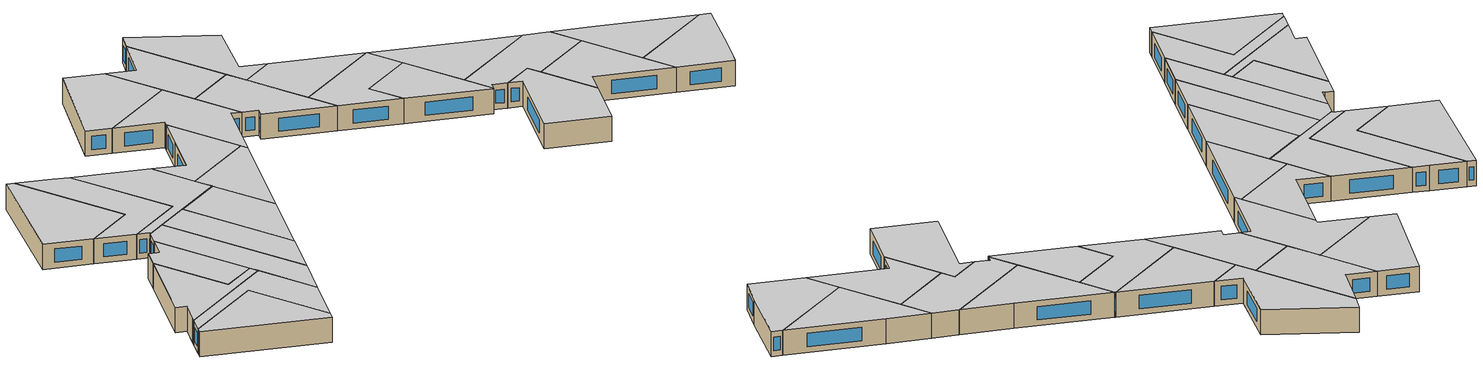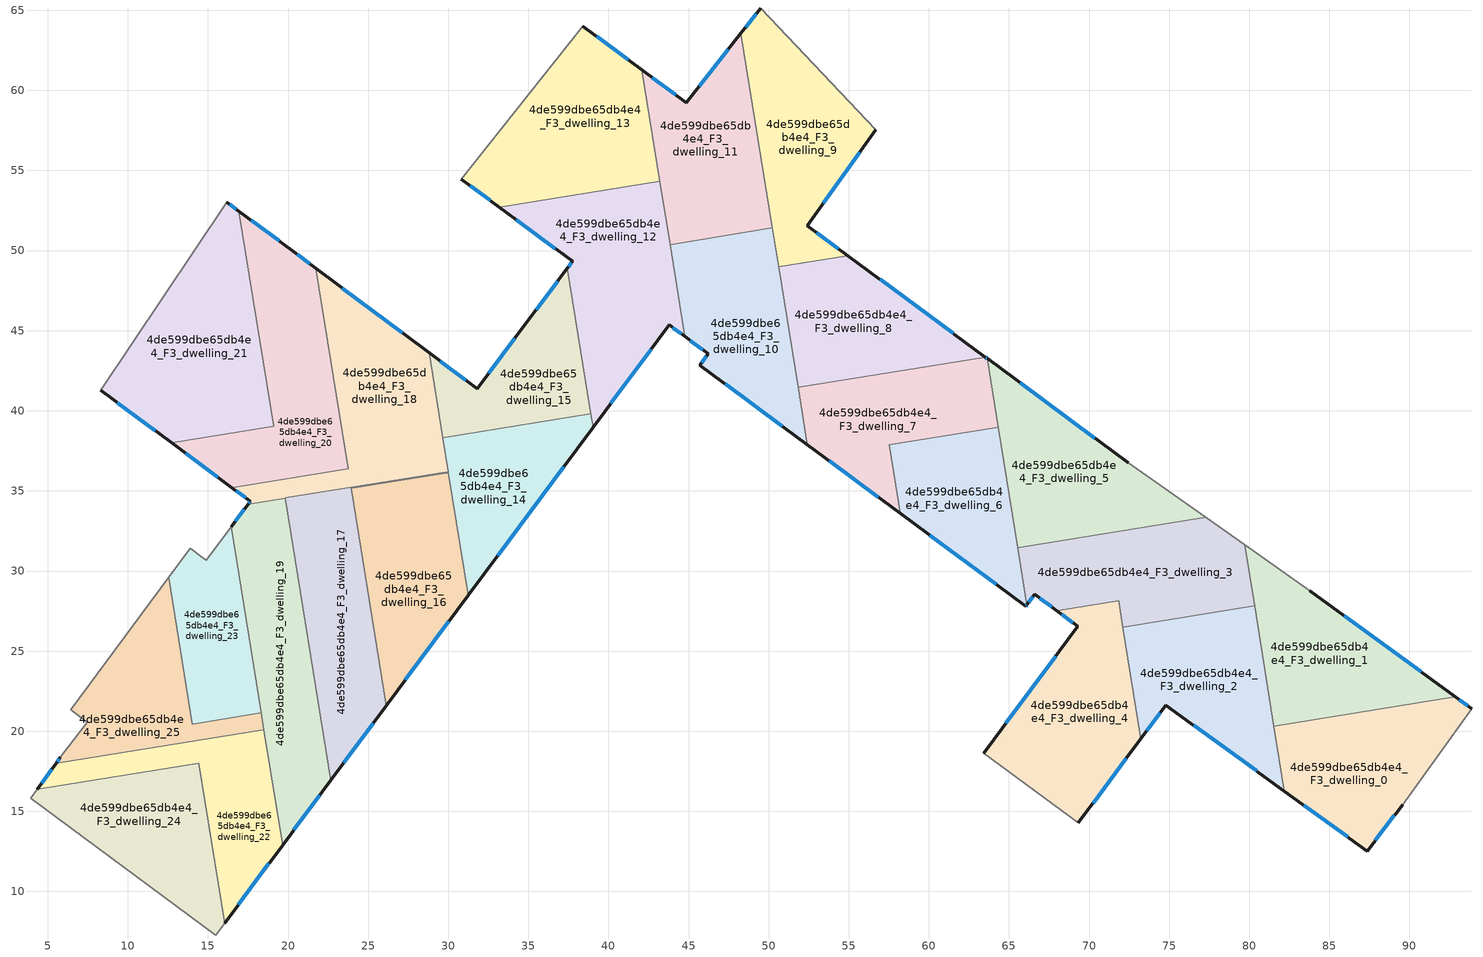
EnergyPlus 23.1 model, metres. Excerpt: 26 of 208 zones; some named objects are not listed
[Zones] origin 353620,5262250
4de599dbe65db4e4_F3_dwelling_0
 floor to 4de599dbe65db4e4_F2_dwelling_0 (EU_floor_Construction): 93.88,21.4 89.58,15.42 87.35,12.52 82.2,16.26 81.54,20.32 92.86,22.15 z9
 wall outside (EU_wall_Construction): 82.2,16.26 87.35,12.52 89.58,15.42 / 93.88,21.4 92.86,22.15 z9:12
 wall to 4de599dbe65db4e4_F3_dwelling_1 (EU_wall_Construction): 92.86,22.15 81.54,20.32 z9:12
 wall adiabatic (EU_wall_Construction): 89.58,15.42 93.88,21.4 z9:12
 wall to 4de599dbe65db4e4_F3_dwelling_2 (EU_wall_Construction): 81.54,20.32 82.2,16.26 z9:12
 window (EU_Window_Construction): 87.88,13.2 89.06,14.74 / 83.41,15.39 86.14,13.4 / 93.64,21.57 93.1,21.97 z9.7:11.3
 ceiling to 4de599dbe65db4e4_F4_dwelling_0 (EU_floor_Construction): 89.58,15.42 93.88,21.4 92.86,22.15 81.54,20.32 82.2,16.26 87.35,12.52 z12
4de599dbe65db4e4_F3_dwelling_1
 floor to 4de599dbe65db4e4_F2_dwelling_1 (EU_floor_Construction): 92.86,22.15 81.54,20.32 79.72,31.63 83.79,28.76 z9
 wall outside (EU_wall_Construction): 92.86,22.15 83.79,28.76 z9:12
 wall adiabatic (EU_wall_Construction): 83.79,28.76 79.72,31.63 z9:12
 wall to 4de599dbe65db4e4_F3_dwelling_3 (EU_wall_Construction): 79.71,31.63 80.33,27.82 z9:12
 wall to 4de599dbe65db4e4_F3_dwelling_2 (EU_wall_Construction): 80.33,27.82 81.54,20.32 z9:12
 window (EU_Window_Construction): 90.73,23.7 85.92,27.21 z9.7:11.3
 ceiling to 4de599dbe65db4e4_F4_dwelling_1 (EU_floor_Construction): 92.86,22.15 83.79,28.76 79.72,31.63 81.54,20.32 z12
4de599dbe65db4e4_F3_dwelling_10
 floor to 4de599dbe65db4e4_F2_dwelling_10 (EU_floor_Construction): 50.24,51.41 52.42,37.88 45.71,42.84 46.24,43.56 44.77,44.64 43.85,50.38 z9
 wall outside (EU_wall_Construction): 44.77,44.64 46.24,43.56 45.71,42.84 52.42,37.88 z9:12
 wall to 4de599dbe65db4e4_F3_dwelling_11 (EU_wall_Construction): 50.24,51.41 43.85,50.38 z9:12
 wall to 4de599dbe65db4e4_F3_dwelling_8 (EU_wall_Construction): 51.84,41.46 50.63,48.99 z9:12
 wall to 4de599dbe65db4e4_F3_dwelling_12 (EU_wall_Construction): 43.85,50.38 44.77,44.64 z9:12
 wall to 4de599dbe65db4e4_F3_dwelling_7 (EU_wall_Construction): 52.42,37.88 51.84,41.46 z9:12
 wall to 4de599dbe65db4e4_F3_dwelling_9 (EU_wall_Construction): 50.63,48.99 50.24,51.41 z9:12
 window (EU_Window_Construction): 47.28,41.68 50.84,39.05 / 46.11,43.39 45.83,43.01 / 45.12,44.39 45.89,43.82 z9.7:11.3
 ceiling to 4de599dbe65db4e4_F4_dwelling_10 (EU_floor_Construction): 52.42,37.88 50.24,51.41 43.85,50.38 44.77,44.64 46.24,43.56 45.71,42.84 z12
4de599dbe65db4e4_F3_dwelling_11
 floor to 4de599dbe65db4e4_F2_dwelling_11 (EU_floor_Construction): 48.27,63.58 50.24,51.41 43.85,50.38 42.09,61.28 44.86,59.23 z9
 wall outside (EU_wall_Construction): 48.27,63.58 44.86,59.23 42.09,61.28 z9:12
 wall to 4de599dbe65db4e4_F3_dwelling_9 (EU_wall_Construction): 50.24,51.41 48.27,63.58 z9:12
 wall to 4de599dbe65db4e4_F3_dwelling_13 (EU_wall_Construction): 42.09,61.28 43.21,54.34 z9:12
 wall to 4de599dbe65db4e4_F3_dwelling_12 (EU_wall_Construction): 43.21,54.34 43.85,50.38 z9:12
 window (EU_Window_Construction): 47.47,62.56 45.67,60.25 / 44.21,59.71 42.74,60.8 z9.7:11.3
 ceiling to 4de599dbe65db4e4_F4_dwelling_11 (EU_floor_Construction): 50.24,51.41 48.27,63.58 44.86,59.23 42.09,61.28 43.85,50.38 z12
4de599dbe65db4e4_F3_dwelling_12
 floor to 4de599dbe65db4e4_F2_dwelling_12 (EU_floor_Construction): 43.21,54.34 44.77,44.64 43.79,45.36 39.04,38.96 37.44,48.9 37.77,49.33 33.17,52.72 z9
 wall outside (EU_wall_Construction): 33.17,52.72 37.77,49.33 37.44,48.9 / 39.04,38.96 43.79,45.36 44.77,44.64 z9:12
 wall to 4de599dbe65db4e4_F3_dwelling_13 (EU_wall_Construction): 43.21,54.34 33.17,52.72 z9:12
 wall to 4de599dbe65db4e4_F3_dwelling_15 (EU_wall_Construction): 37.44,48.9 38.91,39.81 z9:12
 wall to 4de599dbe65db4e4_F3_dwelling_14 (EU_wall_Construction): 38.91,39.81 39.04,38.96 z9:12
 window (EU_Window_Construction): 37.69,49.23 37.52,49 / 34.25,51.93 36.69,50.13 / 44.02,45.19 44.54,44.81 / 40.16,40.47 42.68,43.86 z9.7:11.3
 ceiling to 4de599dbe65db4e4_F4_dwelling_12 (EU_floor_Construction): 44.77,44.64 43.21,54.34 33.17,52.72 37.77,49.33 37.44,48.9 39.04,38.96 43.79,45.36 z12
4de599dbe65db4e4_F3_dwelling_13
 floor to 4de599dbe65db4e4_F2_dwelling_13 (EU_floor_Construction): 42.09,61.28 43.21,54.34 33.17,52.72 30.82,54.46 38.4,64.01 z9
 wall outside (EU_wall_Construction): 42.09,61.28 38.4,64.01 / 30.82,54.46 33.17,52.72 z9:12
 wall adiabatic (EU_wall_Construction): 38.4,64.01 30.82,54.46 z9:12
 window (EU_Window_Construction): 41.22,61.92 39.26,63.37 / 31.37,54.05 32.62,53.13 z9.7:11.3
 ceiling to 4de599dbe65db4e4_F4_dwelling_13 (EU_floor_Construction): 43.21,54.34 42.09,61.28 38.4,64.01 30.82,54.46 33.17,52.72 z12
4de599dbe65db4e4_F3_dwelling_14
 floor to 4de599dbe65db4e4_F2_dwelling_14 (EU_floor_Construction): 38.91,39.81 39.04,38.96 31.25,28.48 29.66,38.31 z9
 wall outside (EU_wall_Construction): 31.25,28.48 39.04,38.96 z9:12
 wall to 4de599dbe65db4e4_F3_dwelling_15 (EU_wall_Construction): 38.91,39.81 29.66,38.31 z9:12
 wall to 4de599dbe65db4e4_F3_dwelling_16 (EU_wall_Construction): 30.01,36.14 31.25,28.48 z9:12
 wall to 4de599dbe65db4e4_F3_dwelling_17 (EU_wall_Construction): 30,36.2 30.01,36.14 z9:12
 wall to 4de599dbe65db4e4_F3_dwelling_18 (EU_wall_Construction): 29.66,38.31 30,36.2 z9:12
 window (EU_Window_Construction): 33.08,30.94 37.21,36.5 z9.7:11.3
 ceiling to 4de599dbe65db4e4_F4_dwelling_14 (EU_floor_Construction): 31.25,28.48 39.04,38.96 38.91,39.81 29.66,38.31 z12
4de599dbe65db4e4_F3_dwelling_15
 floor to 4de599dbe65db4e4_F2_dwelling_15 (EU_floor_Construction): 37.44,48.9 38.91,39.81 29.66,38.31 28.8,43.61 31.81,41.37 34.88,45.49 z9
 wall outside (EU_wall_Construction): 37.44,48.9 34.88,45.49 31.81,41.37 28.8,43.61 z9:12
 wall to 4de599dbe65db4e4_F3_dwelling_18 (EU_wall_Construction): 28.8,43.61 29.66,38.31 z9:12
 window (EU_Window_Construction): 31.1,41.89 29.51,43.09 / 34.16,44.52 32.53,42.34 / 36.84,48.1 35.48,46.29 z9.7:11.3
 ceiling to 4de599dbe65db4e4_F4_dwelling_15 (EU_floor_Construction): 38.91,39.81 37.44,48.9 34.88,45.49 31.81,41.37 28.8,43.61 29.66,38.31 z12
4de599dbe65db4e4_F3_dwelling_16
 floor to 4de599dbe65db4e4_F2_dwelling_16 (EU_floor_Construction): 30.01,36.14 31.25,28.48 26.13,21.6 23.94,35.16 z9
 wall outside (EU_wall_Construction): 26.13,21.6 31.25,28.48 z9:12
 wall to 4de599dbe65db4e4_F3_dwelling_17 (EU_wall_Construction): 30.01,36.14 23.94,35.16 26.13,21.6 z9:12
 window (EU_Window_Construction): 27.33,23.21 30.04,26.86 z9.7:11.3
 ceiling to 4de599dbe65db4e4_F4_dwelling_16 (EU_floor_Construction): 26.13,21.6 31.25,28.48 30.01,36.14 23.94,35.16 z12
4de599dbe65db4e4_F3_dwelling_17
 floor to 4de599dbe65db4e4_F2_dwelling_17 (EU_floor_Construction): 30,36.2 30.01,36.14 23.94,35.16 26.13,21.6 22.67,16.95 19.83,34.56 z9
 wall outside (EU_wall_Construction): 22.67,16.95 26.13,21.6 z9:12
 wall to 4de599dbe65db4e4_F3_dwelling_18 (EU_wall_Construction): 30,36.2 19.83,34.56 z9:12
 wall to 4de599dbe65db4e4_F3_dwelling_19 (EU_wall_Construction): 19.83,34.55 22.67,16.95 z9:12
 window (EU_Window_Construction): 23.48,18.04 25.32,20.5 z9.7:11.3
 ceiling to 4de599dbe65db4e4_F4_dwelling_17 (EU_floor_Construction): 26.13,21.6 23.94,35.16 30.01,36.14 30,36.2 19.83,34.56 22.67,16.95 z12
4de599dbe65db4e4_F3_dwelling_18
 floor to 4de599dbe65db4e4_F2_dwelling_18 (EU_floor_Construction): 28.8,43.61 30,36.2 19.83,34.56 17.5,34.17 17.64,34.36 16.5,35.21 23.74,36.38 21.72,48.91 z9
 wall outside (EU_wall_Construction): 28.8,43.61 21.72,48.91 / 16.5,35.21 17.64,34.36 17.5,34.17 z9:12
 wall to 4de599dbe65db4e4_F3_dwelling_20 (EU_wall_Construction): 21.72,48.91 23.74,36.38 16.5,35.21 z9:12
 wall to 4de599dbe65db4e4_F3_dwelling_19 (EU_wall_Construction): 17.5,34.17 19.83,34.55 z9:12
 window (EU_Window_Construction): 27.14,44.86 23.38,47.66 / 17.61,34.32 17.54,34.22 / 16.77,35.01 17.37,34.56 z9.7:11.3
 ceiling to 4de599dbe65db4e4_F4_dwelling_18 (EU_floor_Construction): 30,36.2 28.8,43.61 21.72,48.91 23.74,36.38 16.5,35.21 17.64,34.36 17.5,34.17 19.83,34.56 z12
4de599dbe65db4e4_F3_dwelling_19
 floor to 4de599dbe65db4e4_F2_dwelling_19 (EU_floor_Construction): 19.83,34.55 22.67,16.95 19.66,12.89 16.45,32.76 17.5,34.17 z9
 wall outside (EU_wall_Construction): 17.5,34.17 16.45,32.76 / 19.66,12.89 22.67,16.95 z9:12
 wall to 4de599dbe65db4e4_F3_dwelling_23 (EU_wall_Construction): 16.45,32.76 18.33,21.14 z9:12
 wall to 4de599dbe65db4e4_F3_dwelling_22 (EU_wall_Construction): 18.49,20.1 19.66,12.89 z9:12
 wall to 4de599dbe65db4e4_F3_dwelling_25 (EU_wall_Construction): 18.33,21.14 18.49,20.1 z9:12
 window (EU_Window_Construction): 17.26,33.84 16.7,33.09 / 20.37,13.84 21.97,15.99 z9.7:11.3
 ceiling to 4de599dbe65db4e4_F4_dwelling_19 (EU_floor_Construction): 19.66,12.89 22.67,16.95 19.83,34.55 17.5,34.17 16.45,32.76 z12
4de599dbe65db4e4_F3_dwelling_2
 floor to 4de599dbe65db4e4_F2_dwelling_2 (EU_floor_Construction): 80.33,27.82 82.2,16.26 74.8,21.63 73.24,19.53 72.12,26.49 z9
 wall outside (EU_wall_Construction): 73.24,19.53 74.8,21.63 82.2,16.26 z9:12
 wall to 4de599dbe65db4e4_F3_dwelling_3 (EU_wall_Construction): 80.33,27.82 72.12,26.49 z9:12
 wall to 4de599dbe65db4e4_F3_dwelling_4 (EU_wall_Construction): 72.12,26.49 73.24,19.53 z9:12
 window (EU_Window_Construction): 73.61,20.03 74.43,21.14 / 76.54,20.37 80.46,17.53 z9.7:11.3
 ceiling to 4de599dbe65db4e4_F4_dwelling_2 (EU_floor_Construction): 82.2,16.26 80.33,27.82 72.12,26.49 73.24,19.53 74.8,21.63 z12
4de599dbe65db4e4_F3_dwelling_20
 floor to 4de599dbe65db4e4_F2_dwelling_20 (EU_floor_Construction): 21.72,48.91 23.74,36.38 16.5,35.21 12.74,38 19.11,39.02 16.94,52.46 20.22,50.03 z9
 wall outside (EU_wall_Construction): 12.74,38 16.5,35.21 / 21.72,48.91 20.22,50.03 16.94,52.46 z9:12
 wall to 4de599dbe65db4e4_F3_dwelling_21 (EU_wall_Construction): 16.94,52.46 19.11,39.02 12.74,38 z9:12
 window (EU_Window_Construction): 13.62,37.34 15.62,35.86 / 19.45,50.6 17.71,51.89 / 21.37,49.17 20.57,49.77 z9.7:11.3
 ceiling to 4de599dbe65db4e4_F4_dwelling_20 (EU_floor_Construction): 23.74,36.38 21.72,48.91 20.22,50.03 16.94,52.46 19.11,39.02 12.74,38 16.5,35.21 z12
4de599dbe65db4e4_F3_dwelling_21
 floor to 4de599dbe65db4e4_F2_dwelling_21 (EU_floor_Construction): 16.94,52.46 19.11,39.02 12.74,38 8.31,41.28 16.19,53.02 z9
 wall outside (EU_wall_Construction): 8.31,41.28 12.74,38 / 16.94,52.46 16.19,53.02 z9:12
 wall adiabatic (EU_wall_Construction): 16.19,53.02 8.31,41.28 z9:12
 window (EU_Window_Construction): 9.35,40.51 11.7,38.77 / 16.76,52.6 16.36,52.89 z9.7:11.3
 ceiling to 4de599dbe65db4e4_F4_dwelling_21 (EU_floor_Construction): 19.11,39.02 16.94,52.46 16.19,53.02 8.31,41.28 12.74,38 z12
4de599dbe65db4e4_F3_dwelling_22
 floor to 4de599dbe65db4e4_F2_dwelling_22 (EU_floor_Construction): 18.49,20.1 19.66,12.89 16.04,8.02 14.43,18.01 4.35,16.38 5.53,18.01 z9
 wall outside (EU_wall_Construction): 5.53,18.01 4.35,16.38 / 16.04,8.02 19.66,12.89 z9:12
 wall to 4de599dbe65db4e4_F3_dwelling_24 (EU_wall_Construction): 4.35,16.38 14.43,18.01 16.04,8.02 z9:12
 wall to 4de599dbe65db4e4_F3_dwelling_25 (EU_wall_Construction): 18.49,20.1 5.53,18.01 z9:12
 window (EU_Window_Construction): 5.25,17.62 4.63,16.76 / 16.89,9.17 18.81,11.75 z9.7:11.3
 ceiling to 4de599dbe65db4e4_F4_dwelling_22 (EU_floor_Construction): 16.04,8.02 19.66,12.89 18.49,20.1 5.53,18.01 4.35,16.38 14.43,18.01 z12
4de599dbe65db4e4_F3_dwelling_23
 floor to 4de599dbe65db4e4_F2_dwelling_23 (EU_floor_Construction): 16.45,32.76 18.33,21.14 14.03,20.45 12.55,29.61 13.89,31.41 14.67,30.84 14.9,30.67 z9
 wall to 4de599dbe65db4e4_F3_dwelling_25 (EU_wall_Construction): 12.55,29.61 14.03,20.45 18.33,21.14 z9:12
 wall adiabatic (EU_wall_Construction): 16.45,32.76 14.9,30.67 14.67,30.84 13.89,31.41 12.55,29.61 z9:12
 ceiling to 4de599dbe65db4e4_F4_dwelling_23 (EU_floor_Construction): 18.33,21.14 16.45,32.76 14.9,30.67 14.67,30.84 13.89,31.41 12.55,29.61 14.03,20.45 z12
4de599dbe65db4e4_F3_dwelling_24
 floor to 4de599dbe65db4e4_F2_dwelling_24 (EU_floor_Construction): 14.43,18.01 16.04,8.02 15.49,7.28 3.94,15.82 4.35,16.38 z9
 wall adiabatic (EU_wall_Construction): 4.35,16.38 3.94,15.82 15.49,7.28 16.04,8.02 z9:12
 ceiling to 4de599dbe65db4e4_F4_dwelling_24 (EU_floor_Construction): 15.49,7.28 16.04,8.02 14.43,18.01 4.35,16.38 3.94,15.82 z12
4de599dbe65db4e4_F3_dwelling_25
 floor to 4de599dbe65db4e4_F2_dwelling_25 (EU_floor_Construction): 12.55,29.61 14.03,20.45 18.33,21.14 18.49,20.1 5.53,18.01 5.79,18.37 7.48,20.57 6.42,21.34 z9
 wall outside (EU_wall_Construction): 5.79,18.37 5.53,18.01 z9:12
 wall adiabatic (EU_wall_Construction): 12.55,29.61 6.42,21.34 7.48,20.57 5.79,18.37 z9:12
 window (EU_Window_Construction): 5.73,18.28 5.59,18.09 z9.7:11.3
 ceiling to 4de599dbe65db4e4_F4_dwelling_25 (EU_floor_Construction): 18.49,20.1 18.33,21.14 14.03,20.45 12.55,29.61 6.42,21.34 7.48,20.57 5.79,18.37 5.53,18.01 z12
4de599dbe65db4e4_F3_dwelling_3
 floor to 4de599dbe65db4e4_F2_dwelling_3 (EU_floor_Construction): 79.72,31.63 80.33,27.82 72.12,26.49 71.85,28.14 67.99,27.52 66.6,28.54 66.12,27.9 65.54,31.46 77.28,33.35 z9
 wall outside (EU_wall_Construction): 66.12,27.9 66.6,28.54 67.99,27.52 z9:12
 wall adiabatic (EU_wall_Construction): 79.72,31.63 77.28,33.35 z9:12
 wall to 4de599dbe65db4e4_F3_dwelling_4 (EU_wall_Construction): 67.99,27.52 71.85,28.14 72.12,26.49 z9:12
 wall to 4de599dbe65db4e4_F3_dwelling_5 (EU_wall_Construction): 77.28,33.35 65.54,31.46 z9:12
 wall to 4de599dbe65db4e4_F3_dwelling_6 (EU_wall_Construction): 65.55,31.46 66.12,27.9 z9:12
 window (EU_Window_Construction): 66.93,28.3 67.67,27.76 / 66.23,28.05 66.49,28.39 z9.7:11.3
 ceiling to 4de599dbe65db4e4_F4_dwelling_3 (EU_floor_Construction): 80.33,27.82 79.72,31.63 77.28,33.35 65.54,31.46 66.12,27.9 66.6,28.54 67.99,27.52 71.85,28.14 72.12,26.49 z12
4de599dbe65db4e4_F3_dwelling_4
 floor to 4de599dbe65db4e4_F2_dwelling_4 (EU_floor_Construction): 71.85,28.14 73.24,19.53 69.33,14.27 63.42,18.64 69.3,26.55 67.99,27.52 z9
 wall outside (EU_wall_Construction): 67.99,27.52 69.3,26.55 63.42,18.64 / 69.33,14.27 73.24,19.53 z9:12
 wall adiabatic (EU_wall_Construction): 63.42,18.64 69.33,14.27 z9:12
 window (EU_Window_Construction): 67.92,24.69 64.8,20.49 / 68.3,27.29 68.99,26.78 / 70.25,15.51 72.32,18.3 z9.7:11.3
 ceiling to 4de599dbe65db4e4_F4_dwelling_4 (EU_floor_Construction): 69.33,14.27 73.24,19.53 71.85,28.14 67.99,27.52 69.3,26.55 63.42,18.64 z12
4de599dbe65db4e4_F3_dwelling_5
 floor to 4de599dbe65db4e4_F2_dwelling_5 (EU_floor_Construction): 72.43,36.77 77.28,33.35 65.54,31.46 63.64,43.26 z9
 wall outside (EU_wall_Construction): 72.43,36.77 63.64,43.26 z9:12
 wall adiabatic (EU_wall_Construction): 77.28,33.35 72.43,36.77 z9:12
 wall to 4de599dbe65db4e4_F3_dwelling_7 (EU_wall_Construction): 63.64,43.26 64.33,38.98 z9:12
 wall to 4de599dbe65db4e4_F3_dwelling_6 (EU_wall_Construction): 64.33,38.98 65.55,31.46 z9:12
 window (EU_Window_Construction): 70.37,38.3 65.7,41.74 z9.7:11.3
 ceiling to 4de599dbe65db4e4_F4_dwelling_5 (EU_floor_Construction): 77.28,33.35 72.43,36.77 63.64,43.26 65.54,31.46 z12
4de599dbe65db4e4_F3_dwelling_6
 floor to 4de599dbe65db4e4_F2_dwelling_6 (EU_floor_Construction): 64.33,38.98 66.12,27.9 66.05,27.81 58.22,33.6 57.52,37.88 z9
 wall outside (EU_wall_Construction): 58.22,33.6 66.05,27.81 66.12,27.9 z9:12
 wall to 4de599dbe65db4e4_F3_dwelling_7 (EU_wall_Construction): 64.33,38.98 57.52,37.88 58.22,33.6 z9:12
 window (EU_Window_Construction): 66.07,27.83 66.1,27.88 / 60.06,32.24 64.21,29.17 z9.7:11.3
 ceiling to 4de599dbe65db4e4_F4_dwelling_6 (EU_floor_Construction): 66.05,27.81 66.12,27.9 64.33,38.98 57.52,37.88 58.22,33.6 z12
4de599dbe65db4e4_F3_dwelling_7
 floor to 4de599dbe65db4e4_F2_dwelling_7 (EU_floor_Construction): 63.64,43.26 64.33,38.98 57.52,37.88 58.22,33.6 52.42,37.88 51.84,41.46 63.53,43.35 z9
 wall outside (EU_wall_Construction): 52.42,37.88 58.22,33.6 / 63.64,43.26 63.53,43.35 z9:12
 wall to 4de599dbe65db4e4_F3_dwelling_8 (EU_wall_Construction): 63.53,43.35 51.84,41.46 z9:12
 window (EU_Window_Construction): 53.78,36.88 56.85,34.61 / 63.61,43.28 63.55,43.33 z9.7:11.3
 ceiling to 4de599dbe65db4e4_F4_dwelling_7 (EU_floor_Construction): 64.33,38.98 63.64,43.26 63.53,43.35 51.84,41.46 52.42,37.88 58.22,33.6 57.52,37.88 z12
4de599dbe65db4e4_F3_dwelling_8
 floor to 4de599dbe65db4e4_F2_dwelling_8 (EU_floor_Construction): 63.53,43.35 51.84,41.46 50.63,48.99 54.94,49.69 z9
 wall outside (EU_wall_Construction): 63.53,43.35 54.94,49.69 z9:12
 wall to 4de599dbe65db4e4_F3_dwelling_9 (EU_wall_Construction): 54.94,49.69 50.63,48.99 z9:12
 window (EU_Window_Construction): 61.51,44.83 56.96,48.2 z9.7:11.3
 ceiling to 4de599dbe65db4e4_F4_dwelling_8 (EU_floor_Construction): 63.53,43.35 54.94,49.69 50.63,48.99 51.84,41.46 z12
4de599dbe65db4e4_F3_dwelling_9
 floor to 4de599dbe65db4e4_F2_dwelling_9 (EU_floor_Construction): 49.5,65.14 56.7,57.56 52.41,51.56 54.94,49.69 50.63,48.99 48.27,63.58 z9
 wall outside (EU_wall_Construction): 49.5,65.14 48.27,63.58 / 54.94,49.69 52.41,51.56 56.7,57.56 z9:12
 wall adiabatic (EU_wall_Construction): 56.7,57.56 49.5,65.14 z9:12
 window (EU_Window_Construction): 49.21,64.77 48.56,63.94 / 53.41,52.97 55.69,56.15 / 54.35,50.13 53,51.12 z9.7:11.3
 ceiling to 4de599dbe65db4e4_F4_dwelling_9 (EU_floor_Construction): 54.94,49.69 52.41,51.56 56.7,57.56 49.5,65.14 48.27,63.58 50.63,48.99 z12
[Building]
EU S2 Campaign: North Axis=0; Terrain=City; Solar Distribution=FullExterior
[Site:Location]
Budapest.Ferenc.Liszt.Intl.AP: Latitude=47.437; Longitude=19.256; Time Zone=1; Elevation=185
[SizingPeriod:WeatherFileDays]
AnnualSizingPeriod: Begin Month=1; Begin Day of Month=1; End Month=12; End Day of Month=31; Day of Week for Start Day=Monday; Use Weather File Daylight Saving Period=No; Use Weather File Rain and Snow Indicators=No
[MATERIAL]
EU_InternalMass_Material: Roughness=MediumRough; Thickness=0.1; Conductivity=1; Density=1800; Specific Heat=900; Thermal Absorptance=0.9; Solar Absorptance=0.7; Visible Absorptance=0.7
[MATERIAL:NOMASS] Roughness=MediumRough; Thermal Absorptance=0.9; Solar Absorptance=0.7; Visible Absorptance=0.7
Name | Thermal Resistance
EU_wall_NoMass | 0.832559
EU_floor_NoMass | 0.872794
[WINDOWMATERIAL:SIMPLEGLAZINGSYSTEM]
EU_Window_SimpleGlazing: UFactor=2.79869; Solar Heat Gain Coefficient=0.75; Visible Transmittance=0.75
[CONSTRUCTION]
EU_wall_Construction: EU_wall_NoMass
EU_floor_Construction: EU_floor_NoMass
EU_Window_Construction: EU_Window_SimpleGlazing
EU_InternalMass_Construction: EU_InternalMass_Material
[ZONE] Type=1; Multiplier=1; Ceiling Height=autocalculate; Floor Area=autocalculate; Part of Total Floor Area=Yes
Name | Volume
4de599dbe65db4e4_F3_dwelling_0 | 198.248
4de599dbe65db4e4_F3_dwelling_1 | 198.253
4de599dbe65db4e4_F3_dwelling_10 | 198.268
4de599dbe65db4e4_F3_dwelling_11 | 198.262
4de599dbe65db4e4_F3_dwelling_12 | 244.511
4de599dbe65db4e4_F3_dwelling_13 | 244.516
4de599dbe65db4e4_F3_dwelling_14 | 151.973
4de599dbe65db4e4_F3_dwelling_15 | 151.991
4de599dbe65db4e4_F3_dwelling_16 | 198.276
4de599dbe65db4e4_F3_dwelling_17 | 198.269
4de599dbe65db4e4_F3_dwelling_18 | 220.944
4de599dbe65db4e4_F3_dwelling_19 | 210.588
4de599dbe65db4e4_F3_dwelling_2 | 198.22
4de599dbe65db4e4_F3_dwelling_20 | 233.291
4de599dbe65db4e4_F3_dwelling_21 | 268.408
4de599dbe65db4e4_F3_dwelling_22 | 163.166
4de599dbe65db4e4_F3_dwelling_23 | 136.612
4de599dbe65db4e4_F3_dwelling_24 | 189.717
4de599dbe65db4e4_F3_dwelling_25 | 163.181
4de599dbe65db4e4_F3_dwelling_3 | 211.094
4de599dbe65db4e4_F3_dwelling_4 | 223.922
4de599dbe65db4e4_F3_dwelling_5 | 211.08
4de599dbe65db4e4_F3_dwelling_6 | 162.601
4de599dbe65db4e4_F3_dwelling_7 | 185.4
4de599dbe65db4e4_F3_dwelling_8 | 185.405
4de599dbe65db4e4_F3_dwelling_9 | 208.252
[INTERNALMASS] Construction=EU_InternalMass_Construction
Name | Zone or ZoneList | Surface Area
4de599dbe65db4e4_F3_dwelling_0_EU_InternalMass | 4de599dbe65db4e4_F3_dwelling_0 | 66.0822
4de599dbe65db4e4_F3_dwelling_1_EU_InternalMass | 4de599dbe65db4e4_F3_dwelling_1 | 66.0841
4de599dbe65db4e4_F3_dwelling_2_EU_InternalMass | 4de599dbe65db4e4_F3_dwelling_2 | 66.0762
4de599dbe65db4e4_F3_dwelling_3_EU_InternalMass | 4de599dbe65db4e4_F3_dwelling_3 | 70.3649
4de599dbe65db4e4_F3_dwelling_4_EU_InternalMass | 4de599dbe65db4e4_F3_dwelling_4 | 74.6411
4de599dbe65db4e4_F3_dwelling_5_EU_InternalMass | 4de599dbe65db4e4_F3_dwelling_5 | 70.3613
4de599dbe65db4e4_F3_dwelling_6_EU_InternalMass | 4de599dbe65db4e4_F3_dwelling_6 | 54.203
4de599dbe65db4e4_F3_dwelling_7_EU_InternalMass | 4de599dbe65db4e4_F3_dwelling_7 | 61.8
4de599dbe65db4e4_F3_dwelling_8_EU_InternalMass | 4de599dbe65db4e4_F3_dwelling_8 | 61.8007
4de599dbe65db4e4_F3_dwelling_9_EU_InternalMass | 4de599dbe65db4e4_F3_dwelling_9 | 69.4161
4de599dbe65db4e4_F3_dwelling_10_EU_InternalMass | 4de599dbe65db4e4_F3_dwelling_10 | 66.0897
4de599dbe65db4e4_F3_dwelling_11_EU_InternalMass | 4de599dbe65db4e4_F3_dwelling_11 | 66.0867
4de599dbe65db4e4_F3_dwelling_12_EU_InternalMass | 4de599dbe65db4e4_F3_dwelling_12 | 81.5011
4de599dbe65db4e4_F3_dwelling_13_EU_InternalMass | 4de599dbe65db4e4_F3_dwelling_13 | 81.5065
4de599dbe65db4e4_F3_dwelling_14_EU_InternalMass | 4de599dbe65db4e4_F3_dwelling_14 | 50.6554
4de599dbe65db4e4_F3_dwelling_15_EU_InternalMass | 4de599dbe65db4e4_F3_dwelling_15 | 50.6641
4de599dbe65db4e4_F3_dwelling_16_EU_InternalMass | 4de599dbe65db4e4_F3_dwelling_16 | 66.0944
4de599dbe65db4e4_F3_dwelling_17_EU_InternalMass | 4de599dbe65db4e4_F3_dwelling_17 | 66.0895
4de599dbe65db4e4_F3_dwelling_18_EU_InternalMass | 4de599dbe65db4e4_F3_dwelling_18 | 73.6575
4de599dbe65db4e4_F3_dwelling_19_EU_InternalMass | 4de599dbe65db4e4_F3_dwelling_19 | 70.2058
4de599dbe65db4e4_F3_dwelling_20_EU_InternalMass | 4de599dbe65db4e4_F3_dwelling_20 | 77.7632
4de599dbe65db4e4_F3_dwelling_21_EU_InternalMass | 4de599dbe65db4e4_F3_dwelling_21 | 89.4712
4de599dbe65db4e4_F3_dwelling_22_EU_InternalMass | 4de599dbe65db4e4_F3_dwelling_22 | 54.3878
4de599dbe65db4e4_F3_dwelling_23_EU_InternalMass | 4de599dbe65db4e4_F3_dwelling_23 | 45.5378
4de599dbe65db4e4_F3_dwelling_24_EU_InternalMass | 4de599dbe65db4e4_F3_dwelling_24 | 63.24
4de599dbe65db4e4_F3_dwelling_25_EU_InternalMass | 4de599dbe65db4e4_F3_dwelling_25 | 54.3948
[OTHEREQUIPMENT] Fuel Type=Electricity; Design Level Calculation Method=Watts/Area; Power per Zone Floor Area=1; Fraction Latent=0; Fraction Radiant=0; Fraction Lost=0; Carbon Dioxide Generation Rate=0; EndUse Subcategory=EU_Step8_InternalGains
Name | Zone or ZoneList or Space or SpaceList | Schedule
EU_Step8_InternalGain_4de599dbe65db4e4_F3_dwelling_0_f000 | 4de599dbe65db4e4_F3_dwelling_0 | EU_Step8_GainSchedule_4de599dbe65db4e4_F3_dwelling_0_f000
EU_Step8_InternalGain_4de599dbe65db4e4_F3_dwelling_1_f000 | 4de599dbe65db4e4_F3_dwelling_1 | EU_Step8_GainSchedule_4de599dbe65db4e4_F3_dwelling_1_f000
EU_Step8_InternalGain_4de599dbe65db4e4_F3_dwelling_2_f000 | 4de599dbe65db4e4_F3_dwelling_2 | EU_Step8_GainSchedule_4de599dbe65db4e4_F3_dwelling_2_f000
EU_Step8_InternalGain_4de599dbe65db4e4_F3_dwelling_3_f000 | 4de599dbe65db4e4_F3_dwelling_3 | EU_Step8_GainSchedule_4de599dbe65db4e4_F3_dwelling_3_f000
EU_Step8_InternalGain_4de599dbe65db4e4_F3_dwelling_4_f000 | 4de599dbe65db4e4_F3_dwelling_4 | EU_Step8_GainSchedule_4de599dbe65db4e4_F3_dwelling_4_f000
EU_Step8_InternalGain_4de599dbe65db4e4_F3_dwelling_5_f000 | 4de599dbe65db4e4_F3_dwelling_5 | EU_Step8_GainSchedule_4de599dbe65db4e4_F3_dwelling_5_f000
EU_Step8_InternalGain_4de599dbe65db4e4_F3_dwelling_6_f000 | 4de599dbe65db4e4_F3_dwelling_6 | EU_Step8_GainSchedule_4de599dbe65db4e4_F3_dwelling_6_f000
EU_Step8_InternalGain_4de599dbe65db4e4_F3_dwelling_7_f000 | 4de599dbe65db4e4_F3_dwelling_7 | EU_Step8_GainSchedule_4de599dbe65db4e4_F3_dwelling_7_f000
EU_Step8_InternalGain_4de599dbe65db4e4_F3_dwelling_8_f000 | 4de599dbe65db4e4_F3_dwelling_8 | EU_Step8_GainSchedule_4de599dbe65db4e4_F3_dwelling_8_f000
EU_Step8_InternalGain_4de599dbe65db4e4_F3_dwelling_9_f000 | 4de599dbe65db4e4_F3_dwelling_9 | EU_Step8_GainSchedule_4de599dbe65db4e4_F3_dwelling_9_f000
EU_Step8_InternalGain_4de599dbe65db4e4_F3_dwelling_10_f000 | 4de599dbe65db4e4_F3_dwelling_10 | EU_Step8_GainSchedule_4de599dbe65db4e4_F3_dwelling_10_f000
EU_Step8_InternalGain_4de599dbe65db4e4_F3_dwelling_11_f000 | 4de599dbe65db4e4_F3_dwelling_11 | EU_Step8_GainSchedule_4de599dbe65db4e4_F3_dwelling_11_f000
EU_Step8_InternalGain_4de599dbe65db4e4_F3_dwelling_12_f000 | 4de599dbe65db4e4_F3_dwelling_12 | EU_Step8_GainSchedule_4de599dbe65db4e4_F3_dwelling_12_f000
EU_Step8_InternalGain_4de599dbe65db4e4_F3_dwelling_13_f000 | 4de599dbe65db4e4_F3_dwelling_13 | EU_Step8_GainSchedule_4de599dbe65db4e4_F3_dwelling_13_f000
EU_Step8_InternalGain_4de599dbe65db4e4_F3_dwelling_14_f000 | 4de599dbe65db4e4_F3_dwelling_14 | EU_Step8_GainSchedule_4de599dbe65db4e4_F3_dwelling_14_f000
EU_Step8_InternalGain_4de599dbe65db4e4_F3_dwelling_15_f000 | 4de599dbe65db4e4_F3_dwelling_15 | EU_Step8_GainSchedule_4de599dbe65db4e4_F3_dwelling_15_f000
EU_Step8_InternalGain_4de599dbe65db4e4_F3_dwelling_16_f000 | 4de599dbe65db4e4_F3_dwelling_16 | EU_Step8_GainSchedule_4de599dbe65db4e4_F3_dwelling_16_f000
EU_Step8_InternalGain_4de599dbe65db4e4_F3_dwelling_17_f000 | 4de599dbe65db4e4_F3_dwelling_17 | EU_Step8_GainSchedule_4de599dbe65db4e4_F3_dwelling_17_f000
EU_Step8_InternalGain_4de599dbe65db4e4_F3_dwelling_18_f000 | 4de599dbe65db4e4_F3_dwelling_18 | EU_Step8_GainSchedule_4de599dbe65db4e4_F3_dwelling_18_f000
EU_Step8_InternalGain_4de599dbe65db4e4_F3_dwelling_19_f000 | 4de599dbe65db4e4_F3_dwelling_19 | EU_Step8_GainSchedule_4de599dbe65db4e4_F3_dwelling_19_f000
EU_Step8_InternalGain_4de599dbe65db4e4_F3_dwelling_20_f000 | 4de599dbe65db4e4_F3_dwelling_20 | EU_Step8_GainSchedule_4de599dbe65db4e4_F3_dwelling_20_f000
EU_Step8_InternalGain_4de599dbe65db4e4_F3_dwelling_21_f000 | 4de599dbe65db4e4_F3_dwelling_21 | EU_Step8_GainSchedule_4de599dbe65db4e4_F3_dwelling_21_f000
EU_Step8_InternalGain_4de599dbe65db4e4_F3_dwelling_22_f000 | 4de599dbe65db4e4_F3_dwelling_22 | EU_Step8_GainSchedule_4de599dbe65db4e4_F3_dwelling_22_f000
EU_Step8_InternalGain_4de599dbe65db4e4_F3_dwelling_23_f000 | 4de599dbe65db4e4_F3_dwelling_23 | EU_Step8_GainSchedule_4de599dbe65db4e4_F3_dwelling_23_f000
EU_Step8_InternalGain_4de599dbe65db4e4_F3_dwelling_24_f000 | 4de599dbe65db4e4_F3_dwelling_24 | EU_Step8_GainSchedule_4de599dbe65db4e4_F3_dwelling_24_f000
EU_Step8_InternalGain_4de599dbe65db4e4_F3_dwelling_25_f000 | 4de599dbe65db4e4_F3_dwelling_25 | EU_Step8_GainSchedule_4de599dbe65db4e4_F3_dwelling_25_f000
[ZONEVENTILATION:DESIGNFLOWRATE] Schedule=EU_AlwaysOn; Design Flow Rate Calculation Method=AirChanges/Hour; Air Changes per Hour=0.475469; Ventilation Type=Natural; Fan Pressure Rise=0; Fan Total Efficiency=1; Constant Term Coefficient=1; Temperature Term Coefficient=0; Velocity Term Coefficient=0; Velocity Squared Term Coefficient=0; Minimum Indoor Temperature=-100; Maximum Indoor Temperature=100; Delta Temperature=-100; Minimum Outdoor Temperature=-100; Maximum Outdoor Temperature=100; Maximum Wind Speed=40
Name | Zone or ZoneList or Space or SpaceList
EU_ConstantAir_4de599dbe65db4e4_F3_dwelling_0 | 4de599dbe65db4e4_F3_dwelling_0
EU_ConstantAir_4de599dbe65db4e4_F3_dwelling_1 | 4de599dbe65db4e4_F3_dwelling_1
EU_ConstantAir_4de599dbe65db4e4_F3_dwelling_2 | 4de599dbe65db4e4_F3_dwelling_2
EU_ConstantAir_4de599dbe65db4e4_F3_dwelling_3 | 4de599dbe65db4e4_F3_dwelling_3
EU_ConstantAir_4de599dbe65db4e4_F3_dwelling_4 | 4de599dbe65db4e4_F3_dwelling_4
EU_ConstantAir_4de599dbe65db4e4_F3_dwelling_5 | 4de599dbe65db4e4_F3_dwelling_5
EU_ConstantAir_4de599dbe65db4e4_F3_dwelling_6 | 4de599dbe65db4e4_F3_dwelling_6
EU_ConstantAir_4de599dbe65db4e4_F3_dwelling_7 | 4de599dbe65db4e4_F3_dwelling_7
EU_ConstantAir_4de599dbe65db4e4_F3_dwelling_8 | 4de599dbe65db4e4_F3_dwelling_8
EU_ConstantAir_4de599dbe65db4e4_F3_dwelling_9 | 4de599dbe65db4e4_F3_dwelling_9
EU_ConstantAir_4de599dbe65db4e4_F3_dwelling_10 | 4de599dbe65db4e4_F3_dwelling_10
EU_ConstantAir_4de599dbe65db4e4_F3_dwelling_11 | 4de599dbe65db4e4_F3_dwelling_11
EU_ConstantAir_4de599dbe65db4e4_F3_dwelling_12 | 4de599dbe65db4e4_F3_dwelling_12
EU_ConstantAir_4de599dbe65db4e4_F3_dwelling_13 | 4de599dbe65db4e4_F3_dwelling_13
EU_ConstantAir_4de599dbe65db4e4_F3_dwelling_14 | 4de599dbe65db4e4_F3_dwelling_14
EU_ConstantAir_4de599dbe65db4e4_F3_dwelling_15 | 4de599dbe65db4e4_F3_dwelling_15
EU_ConstantAir_4de599dbe65db4e4_F3_dwelling_16 | 4de599dbe65db4e4_F3_dwelling_16
EU_ConstantAir_4de599dbe65db4e4_F3_dwelling_17 | 4de599dbe65db4e4_F3_dwelling_17
EU_ConstantAir_4de599dbe65db4e4_F3_dwelling_18 | 4de599dbe65db4e4_F3_dwelling_18
EU_ConstantAir_4de599dbe65db4e4_F3_dwelling_19 | 4de599dbe65db4e4_F3_dwelling_19
EU_ConstantAir_4de599dbe65db4e4_F3_dwelling_20 | 4de599dbe65db4e4_F3_dwelling_20
EU_ConstantAir_4de599dbe65db4e4_F3_dwelling_21 | 4de599dbe65db4e4_F3_dwelling_21
EU_ConstantAir_4de599dbe65db4e4_F3_dwelling_22 | 4de599dbe65db4e4_F3_dwelling_22
EU_ConstantAir_4de599dbe65db4e4_F3_dwelling_23 | 4de599dbe65db4e4_F3_dwelling_23
EU_ConstantAir_4de599dbe65db4e4_F3_dwelling_24 | 4de599dbe65db4e4_F3_dwelling_24
EU_ConstantAir_4de599dbe65db4e4_F3_dwelling_25 | 4de599dbe65db4e4_F3_dwelling_25
[HVACTEMPLATE:ZONE:IDEALLOADSAIRSYSTEM] System Availability Schedule=EU_AlwaysOn; Maximum Heating Supply Air Temperature=50; Minimum Cooling Supply Air Temperature=13; Maximum Heating Supply Air Humidity Ratio=0.0156; Minimum Cooling Supply Air Humidity Ratio=0.0077; Heating Limit=NoLimit; Cooling Limit=NoLimit; Heating Availability Schedule=EU_AlwaysOn; Cooling Availability Schedule=EU_CoolingOff; Dehumidification Control Type=ConstantSensibleHeatRatio; Cooling Sensible Heat Ratio=0.7; Dehumidification Setpoint=60; Humidification Control Type=None; Humidification Setpoint=30; Outdoor Air Method=None; Outdoor Air Flow Rate per Person=0.00944; Outdoor Air Flow Rate per Zone Floor Area=0; Outdoor Air Flow Rate per Zone=0; Demand Controlled Ventilation Type=None; Outdoor Air Economizer Type=NoEconomizer; Heat Recovery Type=None; Sensible Heat Recovery Effectiveness=0.7; Latent Heat Recovery Effectiveness=0.65
Name | Template Thermostat
4de599dbe65db4e4_F3_dwelling_0 | EU_HeatOnly_4de599dbe65db4e4_F3_dwelling_0
4de599dbe65db4e4_F3_dwelling_1 | EU_HeatOnly_4de599dbe65db4e4_F3_dwelling_1
4de599dbe65db4e4_F3_dwelling_2 | EU_HeatOnly_4de599dbe65db4e4_F3_dwelling_2
4de599dbe65db4e4_F3_dwelling_3 | EU_HeatOnly_4de599dbe65db4e4_F3_dwelling_3
4de599dbe65db4e4_F3_dwelling_4 | EU_HeatOnly_4de599dbe65db4e4_F3_dwelling_4
4de599dbe65db4e4_F3_dwelling_5 | EU_HeatOnly_4de599dbe65db4e4_F3_dwelling_5
4de599dbe65db4e4_F3_dwelling_6 | EU_HeatOnly_4de599dbe65db4e4_F3_dwelling_6
4de599dbe65db4e4_F3_dwelling_7 | EU_HeatOnly_4de599dbe65db4e4_F3_dwelling_7
4de599dbe65db4e4_F3_dwelling_8 | EU_HeatOnly_4de599dbe65db4e4_F3_dwelling_8
4de599dbe65db4e4_F3_dwelling_9 | EU_HeatOnly_4de599dbe65db4e4_F3_dwelling_9
4de599dbe65db4e4_F3_dwelling_10 | EU_HeatOnly_4de599dbe65db4e4_F3_dwelling_10
4de599dbe65db4e4_F3_dwelling_11 | EU_HeatOnly_4de599dbe65db4e4_F3_dwelling_11
4de599dbe65db4e4_F3_dwelling_12 | EU_HeatOnly_4de599dbe65db4e4_F3_dwelling_12
4de599dbe65db4e4_F3_dwelling_13 | EU_HeatOnly_4de599dbe65db4e4_F3_dwelling_13
4de599dbe65db4e4_F3_dwelling_14 | EU_HeatOnly_4de599dbe65db4e4_F3_dwelling_14
4de599dbe65db4e4_F3_dwelling_15 | EU_HeatOnly_4de599dbe65db4e4_F3_dwelling_15
4de599dbe65db4e4_F3_dwelling_16 | EU_HeatOnly_4de599dbe65db4e4_F3_dwelling_16
4de599dbe65db4e4_F3_dwelling_17 | EU_HeatOnly_4de599dbe65db4e4_F3_dwelling_17
4de599dbe65db4e4_F3_dwelling_18 | EU_HeatOnly_4de599dbe65db4e4_F3_dwelling_18
4de599dbe65db4e4_F3_dwelling_19 | EU_HeatOnly_4de599dbe65db4e4_F3_dwelling_19
4de599dbe65db4e4_F3_dwelling_20 | EU_HeatOnly_4de599dbe65db4e4_F3_dwelling_20
4de599dbe65db4e4_F3_dwelling_21 | EU_HeatOnly_4de599dbe65db4e4_F3_dwelling_21
4de599dbe65db4e4_F3_dwelling_22 | EU_HeatOnly_4de599dbe65db4e4_F3_dwelling_22
4de599dbe65db4e4_F3_dwelling_23 | EU_HeatOnly_4de599dbe65db4e4_F3_dwelling_23
4de599dbe65db4e4_F3_dwelling_24 | EU_HeatOnly_4de599dbe65db4e4_F3_dwelling_24
4de599dbe65db4e4_F3_dwelling_25 | EU_HeatOnly_4de599dbe65db4e4_F3_dwelling_25
[SIZING:ZONE] Zone Cooling Design Supply Air Temperature Input Method=SupplyAirTemperature; Zone Cooling Design Supply Air Temperature=13; Zone Heating Design Supply Air Temperature Input Method=SupplyAirTemperature; Zone Heating Design Supply Air Temperature=50; Zone Cooling Design Supply Air Humidity Ratio=0.008; Zone Heating Design Supply Air Humidity Ratio=0.008; Cooling Design Air Flow Method=DesignDay; Cooling Design Air Flow Rate=0; Cooling Minimum Air Flow per Zone Floor Area=0.000762; Cooling Minimum Air Flow=0; Cooling Minimum Air Flow Fraction=0.2; Heating Design Air Flow Method=DesignDay; Heating Design Air Flow Rate=0; Heating Maximum Air Flow per Zone Floor Area=0.002032; Heating Maximum Air Flow=0.141576; Heating Maximum Air Flow Fraction=0.3; Account for Dedicated Outdoor Air System=No; Dedicated Outdoor Air System Control Strategy=NeutralSupplyAir; Dedicated Outdoor Air Low Setpoint Temperature for Design=autosize; Dedicated Outdoor Air High Setpoint Temperature for Design=autosize; Zone Load Sizing Method=Sensible Load Only No Latent Load; Zone Latent Cooling Design Supply Air Humidity Ratio Input Method=HumidityRatioDifference; Zone Cooling Design Supply Air Humidity Ratio Difference=0.005; Zone Latent Heating Design Supply Air Humidity Ratio Input Method=HumidityRatioDifference; Zone Humidification Design Supply Air Humidity Ratio Difference=0.005
4de599dbe65db4e4_F3_dwelling_0; 4de599dbe65db4e4_F3_dwelling_1; 4de599dbe65db4e4_F3_dwelling_2; 4de599dbe65db4e4_F3_dwelling_3; 4de599dbe65db4e4_F3_dwelling_4; 4de599dbe65db4e4_F3_dwelling_5; 4de599dbe65db4e4_F3_dwelling_6; 4de599dbe65db4e4_F3_dwelling_7; 4de599dbe65db4e4_F3_dwelling_8; 4de599dbe65db4e4_F3_dwelling_9; 4de599dbe65db4e4_F3_dwelling_10; 4de599dbe65db4e4_F3_dwelling_11; 4de599dbe65db4e4_F3_dwelling_12; 4de599dbe65db4e4_F3_dwelling_13; 4de599dbe65db4e4_F3_dwelling_14; 4de599dbe65db4e4_F3_dwelling_15; 4de599dbe65db4e4_F3_dwelling_16; 4de599dbe65db4e4_F3_dwelling_17; 4de599dbe65db4e4_F3_dwelling_18; 4de599dbe65db4e4_F3_dwelling_19; 4de599dbe65db4e4_F3_dwelling_20; 4de599dbe65db4e4_F3_dwelling_21; 4de599dbe65db4e4_F3_dwelling_22; 4de599dbe65db4e4_F3_dwelling_23; 4de599dbe65db4e4_F3_dwelling_24; 4de599dbe65db4e4_F3_dwelling_25
[SCHEDULE:CONSTANT]
Name | Hourly Value
EU_AlwaysOn | 1
EU_CoolingOff | 0
[SCHEDULE:FILE] Column Number=1; Rows to Skip at Top=0; Number of Hours of Data=8760; Column Separator=Comma; Interpolate to Timestep=No; Minutes per Item=60; Adjust Schedule for Daylight Savings=Yes
Name | File
EU_Step8_GainSchedule_4de599dbe65db4e4_F3_dwelling_0_f000 | ../../schedules/4de599dbe65db4e4/4de599dbe65db4e4_F3_dwelling_0_f000_gain.csv
EU_Step8_GainSchedule_4de599dbe65db4e4_F3_dwelling_1_f000 | ../../schedules/4de599dbe65db4e4/4de599dbe65db4e4_F3_dwelling_1_f000_gain.csv
EU_Step8_GainSchedule_4de599dbe65db4e4_F3_dwelling_2_f000 | ../../schedules/4de599dbe65db4e4/4de599dbe65db4e4_F3_dwelling_2_f000_gain.csv
EU_Step8_GainSchedule_4de599dbe65db4e4_F3_dwelling_3_f000 | ../../schedules/4de599dbe65db4e4/4de599dbe65db4e4_F3_dwelling_3_f000_gain.csv
EU_Step8_GainSchedule_4de599dbe65db4e4_F3_dwelling_4_f000 | ../../schedules/4de599dbe65db4e4/4de599dbe65db4e4_F3_dwelling_4_f000_gain.csv
EU_Step8_GainSchedule_4de599dbe65db4e4_F3_dwelling_5_f000 | ../../schedules/4de599dbe65db4e4/4de599dbe65db4e4_F3_dwelling_5_f000_gain.csv
EU_Step8_GainSchedule_4de599dbe65db4e4_F3_dwelling_6_f000 | ../../schedules/4de599dbe65db4e4/4de599dbe65db4e4_F3_dwelling_6_f000_gain.csv
EU_Step8_GainSchedule_4de599dbe65db4e4_F3_dwelling_7_f000 | ../../schedules/4de599dbe65db4e4/4de599dbe65db4e4_F3_dwelling_7_f000_gain.csv
EU_Step8_GainSchedule_4de599dbe65db4e4_F3_dwelling_8_f000 | ../../schedules/4de599dbe65db4e4/4de599dbe65db4e4_F3_dwelling_8_f000_gain.csv
EU_Step8_GainSchedule_4de599dbe65db4e4_F3_dwelling_9_f000 | ../../schedules/4de599dbe65db4e4/4de599dbe65db4e4_F3_dwelling_9_f000_gain.csv
EU_Step8_GainSchedule_4de599dbe65db4e4_F3_dwelling_10_f000 | ../../schedules/4de599dbe65db4e4/4de599dbe65db4e4_F3_dwelling_10_f000_gain.csv
EU_Step8_GainSchedule_4de599dbe65db4e4_F3_dwelling_11_f000 | ../../schedules/4de599dbe65db4e4/4de599dbe65db4e4_F3_dwelling_11_f000_gain.csv
EU_Step8_GainSchedule_4de599dbe65db4e4_F3_dwelling_12_f000 | ../../schedules/4de599dbe65db4e4/4de599dbe65db4e4_F3_dwelling_12_f000_gain.csv
EU_Step8_GainSchedule_4de599dbe65db4e4_F3_dwelling_13_f000 | ../../schedules/4de599dbe65db4e4/4de599dbe65db4e4_F3_dwelling_13_f000_gain.csv
EU_Step8_GainSchedule_4de599dbe65db4e4_F3_dwelling_14_f000 | ../../schedules/4de599dbe65db4e4/4de599dbe65db4e4_F3_dwelling_14_f000_gain.csv
EU_Step8_GainSchedule_4de599dbe65db4e4_F3_dwelling_15_f000 | ../../schedules/4de599dbe65db4e4/4de599dbe65db4e4_F3_dwelling_15_f000_gain.csv
EU_Step8_GainSchedule_4de599dbe65db4e4_F3_dwelling_16_f000 | ../../schedules/4de599dbe65db4e4/4de599dbe65db4e4_F3_dwelling_16_f000_gain.csv
EU_Step8_GainSchedule_4de599dbe65db4e4_F3_dwelling_17_f000 | ../../schedules/4de599dbe65db4e4/4de599dbe65db4e4_F3_dwelling_17_f000_gain.csv
EU_Step8_GainSchedule_4de599dbe65db4e4_F3_dwelling_18_f000 | ../../schedules/4de599dbe65db4e4/4de599dbe65db4e4_F3_dwelling_18_f000_gain.csv
EU_Step8_GainSchedule_4de599dbe65db4e4_F3_dwelling_19_f000 | ../../schedules/4de599dbe65db4e4/4de599dbe65db4e4_F3_dwelling_19_f000_gain.csv
EU_Step8_GainSchedule_4de599dbe65db4e4_F3_dwelling_20_f000 | ../../schedules/4de599dbe65db4e4/4de599dbe65db4e4_F3_dwelling_20_f000_gain.csv
EU_Step8_GainSchedule_4de599dbe65db4e4_F3_dwelling_21_f000 | ../../schedules/4de599dbe65db4e4/4de599dbe65db4e4_F3_dwelling_21_f000_gain.csv
EU_Step8_GainSchedule_4de599dbe65db4e4_F3_dwelling_22_f000 | ../../schedules/4de599dbe65db4e4/4de599dbe65db4e4_F3_dwelling_22_f000_gain.csv
EU_Step8_GainSchedule_4de599dbe65db4e4_F3_dwelling_23_f000 | ../../schedules/4de599dbe65db4e4/4de599dbe65db4e4_F3_dwelling_23_f000_gain.csv
EU_Step8_GainSchedule_4de599dbe65db4e4_F3_dwelling_24_f000 | ../../schedules/4de599dbe65db4e4/4de599dbe65db4e4_F3_dwelling_24_f000_gain.csv
EU_Step8_GainSchedule_4de599dbe65db4e4_F3_dwelling_25_f000 | ../../schedules/4de599dbe65db4e4/4de599dbe65db4e4_F3_dwelling_25_f000_gain.csv
